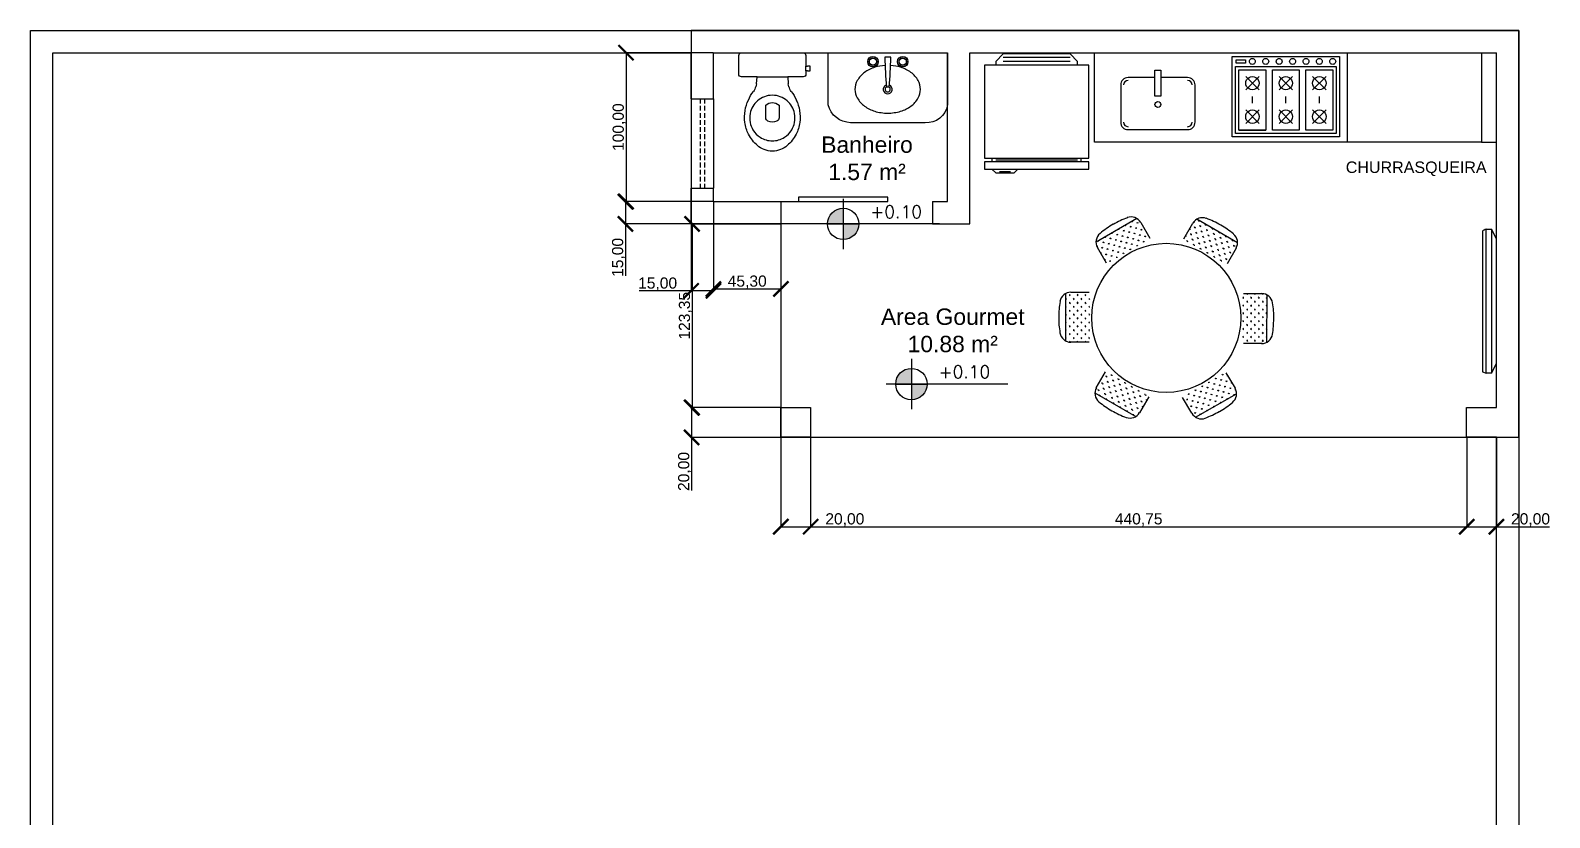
# Model space of a CAD drawing. Header units: metres. Extents: x 5374 to 25187, y 1840 to 7438.
# Drawn here: x 21878 to 22899, y 6909 to 7438 of the extents above; entities that cross this region are included whole.
import ezdxf
from ezdxf.enums import TextEntityAlignment as Align

# ---------------------------------------------------------------- set-up
doc = ezdxf.new("R2010")
doc.units = ezdxf.units.M
doc.linetypes.add('HIDDEN2', pattern=[4.7625, 3.175, -1.5875])
for name, color, linetype in [('01', 1, 'Continuous'), ('02', 2, 'Continuous'), ('04', 4, 'Continuous'), ('05', 5, 'Continuous'), ('06', 6, 'Continuous'), ('ARQ-SÍMBOLOS', 2, 'Continuous'), ('ARQ-TEXTO2', 2, 'Continuous'), ('Block1', 1, 'Continuous'), ('Block2', 2, 'Continuous')]:
    doc.layers.add(name, color=color, linetype=linetype)
doc.styles.add('ROMANS', font='romans.shx')
doc.styles.get("Standard").update_dxf_attribs({"font": 'arial.ttf'})
doc.dimstyles.new('Cotas Externas', dxfattribs={"dimtxt": 7.5, "dimasz": 10.2, "dimexe": 0.125, "dimexo": 0.0625, "dimgap": 0.0625, "dimtad": 1, "dimzin": 1, "dimtxsty": 'Standard', "dimblk": 'ARCHTICK', "dimcen": 0.2, "dimadec": 0, "dimazin": 0, "dimtfac": 1, "dimtmove": 0, "dimatfit": 3, "dimfxl": 1, "dimarcsym": 0})

# ---------------------------------------------------------------- blocks, each defined once
blk = doc.blocks.new('Geladeira001')
for p, q in [((-27.5, -8), (-22.5, -3)), ((-27.5, -8), (-27.5, -10.5)), ((22.5, -3), (-22.5, -3)), ((22.5, -5.5), (-22.5, -5.5)), ((22.5, -8), (-22.5, -8)), ((27.5, -8), (22.5, -3)), ((27.5, -10.5), (27.5, -8)), ((-30, -73), (-30, -75.5)), ((-30, -80.5), (-27.5, -83)), ((-27.5, -74.2), (27.5, -74.2)), ((-15, -83), (-12.5, -80.5)), ((-12.5, -80.5), (-12.5, -80.5)), ((30, -75.5), (30, -73)), ((-27.5, -83), (-15, -83)), ((-25, -81.9), (-17.5, -81.9))]:
    blk.add_line(p, q)
for points in [[(-35, -73), (35, -73), (35, -10.5), (-35, -10.5)], [(-35, -80.5), (35, -80.5), (35, -75.5), (-35, -75.5)]]:
    blk.add_lwpolyline(points, close=True)
blk = doc.blocks.new('6Bocas003')
for p, q in [((5.5, -37.5), (5.5, 37.5)), ((5.5, 37.5), (55.5, 37.5)), ((55.5, 37.5), (55.5, -37.5)), ((13, 30), (23, 20)), ((13, 20), (23, 30)), ((28, 25), (33, 25)), ((38, 30), (48, 20)), ((38, 20), (48, 30)), ((13, 5), (23, -5)), ((13, -5), (23, 5)), ((28, 0), (33, 0)), ((38, 5), (48, -5)), ((38, -5), (48, 5)), ((13, -20), (23, -30)), ((13, -30), (23, -20)), ((38, -20), (48, -30)), ((38, -30), (48, -20)), ((28, -25), (33, -25)), ((55.5, -37.5), (5.5, -37.5))]:
    blk.add_line(p, q)
for points in [[(3, -40), (3, 40), (63, 40), (63, -40), (3, -40)], [(8, 15), (8, 35), (53, 35), (53, 15)], [(8, 15), (8, 35), (53, 35), (53, 15), (8, 15)], [(8, 35), (8, 15), (8, 15), (8, 35), (8, 35)], [(57.9, 30.1), (57.9, 37.1), (60.4, 37.1), (60.4, 30.1), (57.9, 30.1)], [(18, 30), (19.3, 29.8), (20.5, 29.3), (21.5, 28.5), (22.3, 27.5), (22.8, 26.3), (23, 25), (22.8, 23.7), (22.3, 22.5), (21.5, 21.5), (20.5, 20.7), (19.3, 20.2), (18, 20), (16.7, 20.2), (15.5, 20.7), (14.5, 21.5), (13.7, 22.5), (13.2, 23.7), (13, 25), (13.2, 26.3), (13.7, 27.5), (14.5, 28.5), (15.5, 29.3), (16.7, 29.8), (18, 30)], [(43, 30), (44.3, 29.8), (45.5, 29.3), (46.5, 28.5), (47.3, 27.5), (47.8, 26.3), (48, 25), (47.8, 23.7), (47.3, 22.5), (46.5, 21.5), (45.5, 20.7), (44.3, 20.2), (43, 20), (41.7, 20.2), (40.5, 20.7), (39.5, 21.5), (38.7, 22.5), (38.2, 23.7), (38, 25), (38.2, 26.3), (38.7, 27.5), (39.5, 28.5), (40.5, 29.3), (41.7, 29.8), (43, 30)], [(59.2, 27.2), (59.8, 27.1), (60.3, 26.9), (60.7, 26.6), (61.1, 26.1), (61.3, 25.6), (61.4, 25), (61.3, 24.4), (61.1, 23.9), (60.7, 23.4), (60.3, 23.1), (59.8, 22.9), (59.2, 22.8), (58.6, 22.9), (58.1, 23.1), (57.6, 23.4), (57.3, 23.9), (57.1, 24.4), (57, 25), (57.1, 25.6), (57.3, 26.1), (57.6, 26.6), (58.1, 26.9), (58.6, 27.1), (59.2, 27.2)], [(59.2, 17.2), (59.8, 17.1), (60.3, 16.9), (60.7, 16.6), (61.1, 16.1), (61.3, 15.6), (61.4, 15), (61.3, 14.4), (61.1, 13.9), (60.7, 13.4), (60.3, 13.1), (59.8, 12.9), (59.2, 12.8), (58.6, 12.9), (58.1, 13.1), (57.6, 13.4), (57.3, 13.9), (57.1, 14.4), (57, 15), (57.1, 15.6), (57.3, 16.1), (57.6, 16.6), (58.1, 16.9), (58.6, 17.1), (59.2, 17.2)], [(8, -10), (8, 10)], [(8, -10), (8, 10), (53, 10), (53, -10), (8, -10)], [(18, 5), (19.3, 4.8), (20.5, 4.3), (21.5, 3.5), (22.3, 2.5), (22.8, 1.3), (23, 0), (22.8, -1.3), (22.3, -2.5), (21.5, -3.5), (20.5, -4.3), (19.3, -4.8), (18, -5), (16.7, -4.8), (15.5, -4.3), (14.5, -3.5), (13.7, -2.5), (13.2, -1.3), (13, 0), (13.2, 1.3), (13.7, 2.5), (14.5, 3.5), (15.5, 4.3), (16.7, 4.8), (18, 5)], [(43, 5), (44.3, 4.8), (45.5, 4.3), (46.5, 3.5), (47.3, 2.5), (47.8, 1.3), (48, 0), (47.8, -1.3), (47.3, -2.5), (46.5, -3.5), (45.5, -4.3), (44.3, -4.8), (43, -5), (41.7, -4.8), (40.5, -4.3), (39.5, -3.5), (38.7, -2.5), (38.2, -1.3), (38, 0), (38.2, 1.3), (38.7, 2.5), (39.5, 3.5), (40.5, 4.3), (41.7, 4.8), (43, 5)], [(53, 10), (53, -10)], [(59.2, 7.2), (59.8, 7.1), (60.3, 6.9), (60.7, 6.6), (61.1, 6.1), (61.3, 5.6), (61.4, 5), (61.3, 4.4), (61.1, 3.9), (60.7, 3.4), (60.3, 3.1), (59.8, 2.9), (59.2, 2.8), (58.6, 2.9), (58.1, 3.1), (57.6, 3.4), (57.3, 3.9), (57.1, 4.4), (57, 5), (57.1, 5.6), (57.3, 6.1), (57.6, 6.6), (58.1, 6.9), (58.6, 7.1), (59.2, 7.2)], [(59.2, -2.8), (59.8, -2.9), (60.3, -3.1), (60.7, -3.4), (61.1, -3.9), (61.3, -4.4), (61.4, -5), (61.3, -5.6), (61.1, -6.1), (60.7, -6.6), (60.3, -6.9), (59.8, -7.1), (59.2, -7.2), (58.6, -7.1), (58.1, -6.9), (57.6, -6.6), (57.3, -6.1), (57.1, -5.6), (57, -5), (57.1, -4.4), (57.3, -3.9), (57.6, -3.4), (58.1, -3.1), (58.6, -2.9), (59.2, -2.8)], [(53, -15), (53, -35), (8, -35)], [(8, -35), (8, -15), (53, -15), (53, -35), (8, -35)], [(8, -35), (8, -15)], [(18, -20), (19.3, -20.2), (20.5, -20.7), (21.5, -21.5), (22.3, -22.5), (22.8, -23.7), (23, -25), (22.8, -26.3), (22.3, -27.5), (21.5, -28.5), (20.5, -29.3), (19.3, -29.8), (18, -30), (16.7, -29.8), (15.5, -29.3), (14.5, -28.5), (13.7, -27.5), (13.2, -26.3), (13, -25), (13.2, -23.7), (13.7, -22.5), (14.5, -21.5), (15.5, -20.7), (16.7, -20.2), (18, -20)], [(43, -20), (44.3, -20.2), (45.5, -20.7), (46.5, -21.5), (47.3, -22.5), (47.8, -23.7), (48, -25), (47.8, -26.3), (47.3, -27.5), (46.5, -28.5), (45.5, -29.3), (44.3, -29.8), (43, -30), (41.7, -29.8), (40.5, -29.3), (39.5, -28.5), (38.7, -27.5), (38.2, -26.3), (38, -25), (38.2, -23.7), (38.7, -22.5), (39.5, -21.5), (40.5, -20.7), (41.7, -20.2), (43, -20)], [(59.2, -12.8), (59.8, -12.9), (60.3, -13.1), (60.7, -13.4), (61.1, -13.9), (61.3, -14.4), (61.4, -15), (61.3, -15.6), (61.1, -16.1), (60.7, -16.6), (60.3, -16.9), (59.8, -17.1), (59.2, -17.2), (58.6, -17.1), (58.1, -16.9), (57.6, -16.6), (57.3, -16.1), (57.1, -15.6), (57, -15), (57.1, -14.4), (57.3, -13.9), (57.6, -13.4), (58.1, -13.1), (58.6, -12.9), (59.2, -12.8)], [(59.2, -22.8), (59.8, -22.9), (60.3, -23.1), (60.7, -23.4), (61.1, -23.9), (61.3, -24.4), (61.4, -25), (61.3, -25.6), (61.1, -26.1), (60.7, -26.6), (60.3, -26.9), (59.8, -27.1), (59.2, -27.2), (58.6, -27.1), (58.1, -26.9), (57.6, -26.6), (57.3, -26.1), (57.1, -25.6), (57, -25), (57.1, -24.4), (57.3, -23.9), (57.6, -23.4), (58.1, -23.1), (58.6, -22.9), (59.2, -22.8)], [(59.2, -32.8), (59.8, -32.9), (60.3, -33.1), (60.7, -33.4), (61.1, -33.9), (61.3, -34.4), (61.4, -35), (61.3, -35.6), (61.1, -36.1), (60.7, -36.6), (60.3, -36.9), (59.8, -37.1), (59.2, -37.2), (58.6, -37.1), (58.1, -36.9), (57.6, -36.6), (57.3, -36.1), (57.1, -35.6), (57, -35), (57.1, -34.4), (57.3, -33.9), (57.6, -33.4), (58.1, -33.1), (58.6, -32.9), (59.2, -32.8)]]:
    blk.add_lwpolyline(points)
blk = doc.blocks.new('Pia005')
blk.add_lwpolyline([(2, 8), (20, 8, 0.414214), (25, 13), (25, 38, 0.414214), (20, 43), (-20, 43, 0.414214), (-25, 38), (-25, 13, 0.414214), (-20, 8), (-2, 8)], format="xyb")
blk.add_lwpolyline([(-2, 20.4), (2, 20.4), (2, 3), (-2, 3)], close=True)
blk.add_circle((0, 26.1), 1.98)
for centre, start, end in [((-20, 38), 90, 180), ((20, 38), 0, 90), ((-20, 13), 180, 270), ((20, 13), 270, 360)]:
    blk.add_arc(centre, 3, start, end)
blk = doc.blocks.new('*X70')
at = {"color": 0}
for p, q in [((-16.97, 161.22), (-16.98, 161.23)), ((-16.97, 161.22), (-16.71, 161.49)), ((-16.97, 161.22), (-16.97, 161.35)), ((-15.56, 162.63), (-15.82, 162.9)), ((-15.56, 159.81), (-15.82, 160.07)), ((-15.56, 162.63), (-15.56, 163.01)), ((-15.56, 162.63), (-15.29, 162.9)), ((-15.56, 159.81), (-15.56, 160.18)), ((-15.56, 159.81), (-15.29, 160.07)), ((-14.14, 161.22), (-14.41, 161.49)), ((-14.14, 161.22), (-14.14, 161.6)), ((-14.14, 161.22), (-13.88, 161.49)), ((-12.73, 162.63), (-12.99, 162.9)), ((-12.73, 159.81), (-12.99, 160.07)), ((-12.73, 162.63), (-12.73, 163.01)), ((-12.73, 162.63), (-12.46, 162.9)), ((-12.73, 159.81), (-12.73, 160.18)), ((-12.73, 159.81), (-12.46, 160.07)), ((-11.31, 161.22), (-11.58, 161.49)), ((-11.31, 161.22), (-11.31, 161.6)), ((-11.31, 161.22), (-11.05, 161.49)), ((-9.9, 162.63), (-10.16, 162.9)), ((-9.9, 159.81), (-10.16, 160.07)), ((-9.9, 162.63), (-9.9, 163.01)), ((-9.9, 162.63), (-9.63, 162.9)), ((-9.9, 159.81), (-9.9, 160.18)), ((-9.9, 159.81), (-9.63, 160.07)), ((-8.49, 161.22), (-8.75, 161.49)), ((-8.49, 161.22), (-8.49, 161.6)), ((-8.49, 161.22), (-8.22, 161.49)), ((-7.07, 162.63), (-7.34, 162.9)), ((-7.07, 159.81), (-7.34, 160.07)), ((-7.07, 162.63), (-7.07, 163.01)), ((-7.07, 162.63), (-6.81, 162.9)), ((-7.07, 159.81), (-7.07, 160.18)), ((-7.07, 159.81), (-6.81, 160.07)), ((-5.66, 161.22), (-5.92, 161.49)), ((-5.66, 161.22), (-5.66, 161.6)), ((-5.66, 161.22), (-5.39, 161.49)), ((-4.24, 162.63), (-4.51, 162.9)), ((-4.24, 159.81), (-4.51, 160.07)), ((-4.24, 162.63), (-4.24, 163.01)), ((-4.24, 162.63), (-3.98, 162.9)), ((-4.24, 159.81), (-4.24, 160.18)), ((-4.24, 159.81), (-3.98, 160.07)), ((-2.83, 161.22), (-3.09, 161.49)), ((-2.83, 161.22), (-2.83, 161.6)), ((-2.83, 161.22), (-2.56, 161.49)), ((-1.41, 162.63), (-1.68, 162.9)), ((-1.41, 159.81), (-1.68, 160.07)), ((-1.41, 162.63), (-1.41, 163.01)), ((-1.41, 162.63), (-1.15, 162.9)), ((-1.41, 159.81), (-1.41, 160.18)), ((-1.41, 159.81), (-1.15, 160.07)), ((0, 161.22), (-0.27, 161.49)), ((0, 161.22), (0, 161.6)), ((0, 161.22), (0.27, 161.49)), ((-16.97, 158.39), (-16.99, 158.41)), ((-16.97, 155.56), (-16.99, 155.58)), ((-16.97, 158.39), (-16.97, 158.77)), ((-16.97, 158.39), (-16.71, 158.66)), ((-16.97, 155.56), (-16.97, 155.94)), ((-16.97, 155.56), (-16.71, 155.83)), ((-15.56, 156.98), (-15.82, 157.24)), ((-15.6, 154.2), (-15.82, 154.41)), ((-15.56, 156.98), (-15.56, 157.35)), ((-15.56, 156.98), (-15.29, 157.24)), ((-15.56, 154.2), (-15.56, 154.52)), ((-15.51, 154.2), (-15.29, 154.41)), ((-14.14, 158.39), (-14.41, 158.66)), ((-14.14, 155.56), (-14.41, 155.83)), ((-14.14, 158.39), (-14.14, 158.77)), ((-14.14, 158.39), (-13.88, 158.66)), ((-14.14, 155.56), (-14.14, 155.94)), ((-14.14, 155.56), (-13.88, 155.83)), ((-12.73, 156.98), (-12.99, 157.24)), ((-12.78, 154.2), (-12.99, 154.41)), ((-12.73, 156.98), (-12.73, 157.35)), ((-12.73, 156.98), (-12.46, 157.24)), ((-12.73, 154.2), (-12.73, 154.52)), ((-12.68, 154.2), (-12.46, 154.41)), ((-11.31, 158.39), (-11.58, 158.66)), ((-11.31, 155.56), (-11.58, 155.83)), ((-11.31, 158.39), (-11.31, 158.77)), ((-11.31, 158.39), (-11.05, 158.66)), ((-11.31, 155.56), (-11.31, 155.94)), ((-11.31, 155.56), (-11.05, 155.83)), ((-9.9, 156.98), (-10.16, 157.24)), ((-9.95, 154.2), (-10.16, 154.41)), ((-9.9, 156.98), (-9.9, 157.35)), ((-9.9, 156.98), (-9.63, 157.24)), ((-9.9, 154.2), (-9.9, 154.52)), ((-9.85, 154.2), (-9.63, 154.41)), ((-8.49, 158.39), (-8.75, 158.66)), ((-8.49, 155.56), (-8.75, 155.83)), ((-8.49, 158.39), (-8.49, 158.77)), ((-8.49, 158.39), (-8.22, 158.66)), ((-8.49, 155.56), (-8.49, 155.94)), ((-8.49, 155.56), (-8.22, 155.83)), ((-7.07, 156.98), (-7.34, 157.24)), ((-7.12, 154.2), (-7.34, 154.41)), ((-7.07, 156.98), (-7.07, 157.35)), ((-7.07, 156.98), (-6.81, 157.24)), ((-7.07, 154.2), (-7.07, 154.52)), ((-7.02, 154.2), (-6.81, 154.41)), ((-5.66, 158.39), (-5.92, 158.66)), ((-5.66, 155.56), (-5.92, 155.83)), ((-5.66, 158.39), (-5.66, 158.77)), ((-5.66, 158.39), (-5.39, 158.66)), ((-5.66, 155.56), (-5.66, 155.94)), ((-5.66, 155.56), (-5.39, 155.83)), ((-4.24, 156.98), (-4.51, 157.24)), ((-4.29, 154.2), (-4.51, 154.41)), ((-4.24, 156.98), (-4.24, 157.35)), ((-4.24, 156.98), (-3.98, 157.24)), ((-4.24, 154.2), (-4.24, 154.52)), ((-4.19, 154.2), (-3.98, 154.41)), ((-2.83, 158.39), (-3.09, 158.66)), ((-2.83, 155.56), (-3.09, 155.83)), ((-2.83, 158.39), (-2.83, 158.77)), ((-2.83, 158.39), (-2.56, 158.66)), ((-2.83, 155.56), (-2.83, 155.94)), ((-2.83, 155.56), (-2.56, 155.83)), ((-1.41, 156.98), (-1.68, 157.24)), ((-1.46, 154.2), (-1.68, 154.41)), ((-1.41, 156.98), (-1.41, 157.35)), ((-1.41, 156.98), (-1.15, 157.24)), ((-1.41, 154.2), (-1.41, 154.52)), ((-1.37, 154.2), (-1.15, 154.41)), ((0, 158.39), (-0.27, 158.66)), ((0, 155.56), (-0.27, 155.83)), ((0, 158.39), (0, 158.77)), ((0, 158.39), (0.27, 158.66)), ((0, 155.56), (0, 155.94)), ((0, 155.56), (0.27, 155.83))]:
    blk.add_line(p, q, dxfattribs=at)
blk = doc.blocks.new('Mesa022')
at = {"layer": 'Block2'}
for p, q in [((-19.7, 66.7), (-47.2, 50.9)), ((-17.1, 64.1), (-11, 53.5)), ((11.8, 53.1), (17.9, 63.7)), ((47.9, 50.4), (20.5, 66.3)), ((-40.1, 36.8), (-46.2, 47.3)), ((47, 46.9), (40.8, 36.3)), ((-67.6, 16.3), (-67.7, -15.4)), ((-64.1, 17.2), (-51.8, 17.2)), ((51.9, 16.3), (64.1, 16.3)), ((67.6, -16.3), (67.7, 15.4)), ((-51.9, -16.3), (-64.1, -16.3)), ((64.1, -17.2), (51.8, -17.2)), ((-47, -46.9), (-40.8, -36.3)), ((40.1, -36.8), (46.2, -47.3)), ((-47.9, -50.4), (-20.5, -66.3)), ((19.7, -66.7), (47.2, -50.9)), ((-11.8, -53.1), (-17.9, -63.7)), ((17.1, -64.1), (11, -53.5))]:
    blk.add_line(p, q, dxfattribs=at)
blk.add_circle((0, 0), 50.1, dxfattribs=at)
for centre, radius, start, end in [((-2.9, 6.1), 65.6, 120.0152, 129.3817), ((-3.6, 7.4), 64, 110.6186, 120.0152), ((-23.6, 60.4), 7.42, 29.925, 110.6186), ((24.3, 59.9), 7.42, 69.3817, 149.925), ((3.8, 5.5), 65.6, 60.0152, 69.3817), ((4.6, 6.9), 64, 50.6186, 60.0152), ((-39.8, 51), 7.42, 129.3817, 209.925), ((40.5, 50.6), 7.42, 329.925, 50.6186), ((-8.2, 0.6), 64, 170.6186, 180.0152), ((-64.1, 9.8), 7.42, 89.925, 170.6186), ((64.1, 8.9), 7.42, 9.3817, 89.925), ((-6.7, 0.6), 65.6, 180.0152, 189.3817), ((6.7, -0.6), 65.6, 0.0152, 9.3817), ((-64.1, -8.9), 7.42, 189.3817, 269.925), ((8.2, -0.6), 64, 350.6186, 0.0152), ((64.1, -9.8), 7.42, 269.925, 350.6186), ((-40.5, -50.6), 7.42, 149.925, 230.6186), ((39.8, -51), 7.42, 309.3817, 29.925), ((-4.6, -6.9), 64, 230.6186, 240.0152), ((2.9, -6.1), 65.6, 300.0152, 309.3817), ((-3.8, -5.5), 65.6, 240.0152, 249.3817), ((-24.3, -59.9), 7.42, 249.3817, 329.925), ((23.6, -60.4), 7.42, 209.925, 290.6186), ((3.6, -7.4), 64, 290.6186, 300.0152)]:
    blk.add_arc(centre, radius, start, end, dxfattribs=at)
at = {"layer": 'Block1', "xscale": 1.854150943717857, "yscale": 1.854150943717857, "zscale": 1.854150943717857}
for p, rotation in [((130, -195.5), 29.92499999999992), ((-104.3, -210.4), 329.925), ((234.4, 14.9), 89.92499999999997), ((-234.4, -14.9), 269.925), ((104.3, 210.4), 149.925), ((-130, 195.5), 209.9249999999999)]:
    blk.add_blockref('*X70', p, dxfattribs=dict(at, rotation=rotation))
blk = doc.blocks.new('Lavatorio008')
blk.add_lwpolyline([(-1.9, -8.6, 0.05843), (-8.8, -9.8, 0.084248), (-15.6, -13.2, 0.106469), (-20.5, -18.7, 0.130159), (-22.1, -24.6, 0.130159), (-20.5, -30.4, 0.106469), (-15.6, -35.9, 0.084248), (-8.8, -39.3, 0.073281), (-0.1, -40.6, 0.073281), (8.6, -39.3, 0.084248), (15.5, -35.9, 0.106469), (20.4, -30.4, 0.130159), (21.9, -24.6, 0.130159), (20.4, -18.7, 0.106469), (15.5, -13.2, 0.084248), (8.6, -9.8, 0.057106), (1.9, -8.6)], format="xyb")
blk.add_lwpolyline([(-1, -22.8, 0.389688), (-0.8, -23), (0, -23), (0.8, -23, 0.389688), (1, -22.8, 0.017234), (2, -3.2, 0.418769), (1.8, -3), (0, -3), (-1.8, -3, 0.418769), (-2, -3.2, 0.017234)], format="xyb", close=True)
for centre, radius in [((-10, -6), 3.5), ((-10, -6), 2.5), ((-10, -6), 2.4), ((10, -6), 3.5), ((10, -6), 2.5), ((10, -6), 2.4)]:
    blk.add_circle(centre, radius)
for radius, start, end in [(3, 109.9848, 66.8451), (1.75, 116.7599, 62.2389)]:
    blk.add_arc((-0.1, -24.6), radius, start, end)
blk = doc.blocks.new('Vaso003c')
for p, q in [((3, 20.7), (3, -20.7)), ((12.1, 22.5), (4.8, 22.5)), ((15.1, 22.5), (12.1, 22.5)), ((17.4, 22.5), (15.1, 22.5)), ((19.2, 10.3), (19.2, 20.7)), ((23.8, 10.6), (19.2, 10.3)), ((19.2, -20.7), (19.2, -10.3)), ((19.2, -10.3), (23.8, -10.6)), ((4.8, -22.5), (12.1, -22.5)), ((12.1, -23.7), (11.8, -23.7)), ((11.8, -23.7), (11.8, -25.2)), ((11.8, -25.2), (13.6, -25.2)), ((12.1, -22.5), (12.1, -23.7)), ((13.6, -25.2), (15.4, -25.2)), ((15.1, -23.7), (15.1, -22.5)), ((15.1, -22.5), (17.4, -22.5)), ((15.4, -23.7), (15.1, -23.7)), ((15.4, -25.2), (15.4, -23.7))]:
    blk.add_line(p, q)
for points in [[(19.2, 10.3), (19.2, 0), (19.2, -10.3)], [(15.1, -22.5), (12.1, -22.5)]]:
    blk.add_lwpolyline(points)
for points in [[(31.6, 0, -0.18052), (35.3, 10, -0.167158), (43.8, 14.9, -0.1), (49.8, 14.9, -0.096291), (54.8, 13, -0.13332), (59.8, 8.1, -0.150886), (62.2, 0, -0.150886), (59.8, -8.1, -0.13332), (54.8, -13, -0.096291), (49.8, -14.9, -0.1), (43.8, -14.9, -0.167158), (35.3, -10, -0.18052)], [(49, 3, 0.276984), (46.8, 4.4), (38.3, 4.4, 0.393258), (38.3, -4.5), (46.8, -4.5, 0.276984), (49, -3, 0.2)]]:
    blk.add_lwpolyline(points, format="xyb", close=True)
for centre, radius, start, end in [((4.8, 20.7), 1.79, 89.5929, 180.3396), ((17.4, 20.7), 1.82, 0.5732, 92.5231), ((20.1, 31.8), 21.5, 279.9541, 285.4067), ((20.9, 25.4), 15.1, 288.9102, 302.8225), ((45.6, -8.5), 26.9, 113.7212, 127.9102), ((46.4, -8.5), 27.2, 99.682, 115.2124), ((46.4, -4.6), 23.3, 81.5468, 101.3173), ((46.4, -6.1), 24.8, 62.5846, 82.0561), ((46.7, -5.9), 24.5, 40.581, 63.0371), ((53.9, 0), 15.2, 0.1765, 41.4371), ((46.7, 5.9), 24.5, 296.9629, 319.419), ((53.9, 0), 15.2, 318.5629, 359.8235), ((20.1, -31.8), 21.5, 74.5933, 80.0459), ((20.9, -25.4), 15.1, 57.1775, 71.0898), ((45.6, 8.5), 26.9, 232.0898, 246.2788), ((46.4, 8.5), 27.2, 244.7876, 260.318), ((46.4, 4.6), 23.3, 258.6827, 278.4532), ((46.4, 6.1), 24.8, 277.9439, 297.4154), ((4.8, -20.7), 1.79, 179.6604, 270.4071), ((17.4, -20.7), 1.82, 267.4769, 359.4268)]:
    blk.add_arc(centre, radius, start, end)
blk = doc.blocks.new('_ArchTick')
at = {"color": 0, "linetype": 'ByBlock', "const_width": 0.15}
blk.add_lwpolyline([(-0.5, -0.5), (0.5, 0.5)], dxfattribs=at)
blk = doc.blocks.new('*D105')
at = {"layer": '04', "color": 0, "lineweight": -2, "transparency": 16777216}
for p, q in [((22336.6, 7422.9), (22277.9, 7422.9)), ((22278, 7422.9), (22278, 7322.9)), ((22336.6, 7322.9), (22277.9, 7322.9))]:
    blk.add_line(p, q, dxfattribs=at)
at = {"layer": 'Defpoints', "color": 0, "transparency": 16777216}
for p in [(22336.7, 7422.9), (22278, 7322.9), (22336.7, 7322.9)]:
    blk.add_point(p, dxfattribs=at)
at = {"layer": '04', "color": 0, "lineweight": -2, "transparency": 16777216, "xscale": 10.2, "yscale": 10.2, "zscale": 10.2}
for p, rotation in [((22278, 7422.9), 90), ((22278, 7322.9), 270)]:
    blk.add_blockref('_ArchTick', p, dxfattribs=dict(at, rotation=rotation))
at = {"layer": '04', "color": 0, "transparency": 16777216, "insert": (22273.4, 7372.9), "char_height": 7.5, "attachment_point": 5, "rotation": 90}
blk.add_mtext('100,00', dxfattribs=at)
blk = doc.blocks.new('*D106')
at = {"layer": '04', "color": 0, "lineweight": -2, "transparency": 16777216}
for p, q in [((22321.7, 7322.8), (22321.7, 7262.8)), ((22336.7, 7322.8), (22336.7, 7262.8)), ((22321.7, 7262.9), (22286.8, 7262.9)), ((22336.7, 7262.9), (22321.7, 7262.9))]:
    blk.add_line(p, q, dxfattribs=at)
at = {"layer": 'Defpoints', "color": 0, "transparency": 16777216}
for p in [(22321.7, 7322.9), (22336.7, 7322.9), (22321.7, 7262.9)]:
    blk.add_point(p, dxfattribs=at)
at = {"layer": '04', "color": 0, "lineweight": -2, "transparency": 16777216, "xscale": 10.2, "yscale": 10.2, "zscale": 10.2, "rotation": 180}
blk.add_blockref('_ArchTick', (22321.7, 7262.9), dxfattribs=at)
at = {"layer": '04', "color": 0, "lineweight": -2, "transparency": 16777216, "xscale": 10.2, "yscale": 10.2, "zscale": 10.2}
blk.add_blockref('_ArchTick', (22336.7, 7262.9), dxfattribs=at)
at = {"layer": '04', "color": 0, "transparency": 16777216, "insert": (22299.2, 7267.5), "char_height": 7.5, "attachment_point": 5}
blk.add_mtext('15,00', dxfattribs=at)
blk = doc.blocks.new('*D108')
at = {"layer": '04', "color": 0, "lineweight": -2, "transparency": 16777216}
for p, q in [((22336.7, 7322.8), (22336.7, 7264.1)), ((22382, 7322.8), (22382, 7264.1)), ((22336.7, 7264.2), (22382, 7264.2))]:
    blk.add_line(p, q, dxfattribs=at)
at = {"layer": 'Defpoints', "color": 0, "transparency": 16777216}
for p in [(22336.7, 7322.9), (22382, 7322.9), (22382, 7264.2)]:
    blk.add_point(p, dxfattribs=at)
at = {"layer": '04', "color": 0, "lineweight": -2, "transparency": 16777216, "xscale": 10.2, "yscale": 10.2, "zscale": 10.2, "rotation": 180}
blk.add_blockref('_ArchTick', (22336.7, 7264.2), dxfattribs=at)
at = {"layer": '04', "color": 0, "lineweight": -2, "transparency": 16777216, "xscale": 10.2, "yscale": 10.2, "zscale": 10.2}
blk.add_blockref('_ArchTick', (22382, 7264.2), dxfattribs=at)
at = {"layer": '04', "color": 0, "transparency": 16777216, "insert": (22359.4, 7268.8), "char_height": 7.5, "attachment_point": 5}
blk.add_mtext('45,30', dxfattribs=at)
blk = doc.blocks.new('*D109')
at = {"layer": '04', "color": 0, "lineweight": -2, "transparency": 16777216}
for p, q in [((22336.6, 7322.9), (22277.4, 7322.9)), ((22277.6, 7322.9), (22277.6, 7307.9)), ((22336.6, 7307.9), (22277.4, 7307.9)), ((22277.6, 7307.9), (22277.6, 7273))]:
    blk.add_line(p, q, dxfattribs=at)
at = {"layer": 'Defpoints', "color": 0, "transparency": 16777216}
for p in [(22336.7, 7322.9), (22277.6, 7307.9), (22336.7, 7307.9)]:
    blk.add_point(p, dxfattribs=at)
at = {"layer": '04', "color": 0, "lineweight": -2, "transparency": 16777216, "xscale": 10.2, "yscale": 10.2, "zscale": 10.2}
for p, rotation in [((22277.6, 7322.9), 90), ((22277.6, 7307.9), 270)]:
    blk.add_blockref('_ArchTick', p, dxfattribs=dict(at, rotation=rotation))
at = {"layer": '04', "color": 0, "transparency": 16777216, "insert": (22273, 7285.4), "char_height": 7.5, "attachment_point": 5, "rotation": 90}
blk.add_mtext('15,00', dxfattribs=at)
blk = doc.blocks.new('*D110')
at = {"layer": '04', "color": 0, "lineweight": -2, "transparency": 16777216}
for p, q in [((22382, 7184.5), (22321.9, 7184.5)), ((22322, 7184.5), (22322, 7164.5)), ((22382, 7164.5), (22321.9, 7164.5)), ((22322, 7164.5), (22322, 7128.8))]:
    blk.add_line(p, q, dxfattribs=at)
at = {"layer": 'Defpoints', "color": 0, "transparency": 16777216}
for p in [(22382, 7184.5), (22322, 7164.5), (22382, 7164.5)]:
    blk.add_point(p, dxfattribs=at)
at = {"layer": '04', "color": 0, "lineweight": -2, "transparency": 16777216, "xscale": 10.2, "yscale": 10.2, "zscale": 10.2}
for p, rotation in [((22322, 7184.5), 90), ((22322, 7164.5), 270)]:
    blk.add_blockref('_ArchTick', p, dxfattribs=dict(at, rotation=rotation))
at = {"layer": '04', "color": 0, "transparency": 16777216, "insert": (22317.4, 7141.6), "char_height": 7.5, "attachment_point": 5, "rotation": 90}
blk.add_mtext('20,00', dxfattribs=at)
blk = doc.blocks.new('*D111')
at = {"layer": '04', "color": 0, "lineweight": -2, "transparency": 16777216}
for p, q in [((22382, 7307.9), (22322.3, 7307.9)), ((22322.4, 7307.9), (22322.4, 7184.5)), ((22382, 7184.5), (22322.3, 7184.5))]:
    blk.add_line(p, q, dxfattribs=at)
at = {"layer": 'Defpoints', "color": 0, "transparency": 16777216}
for p in [(22382, 7307.9), (22322.4, 7184.5), (22382, 7184.5)]:
    blk.add_point(p, dxfattribs=at)
at = {"layer": '04', "color": 0, "lineweight": -2, "transparency": 16777216, "xscale": 10.2, "yscale": 10.2, "zscale": 10.2}
for p, rotation in [((22322.4, 7307.9), 90), ((22322.4, 7184.5), 270)]:
    blk.add_blockref('_ArchTick', p, dxfattribs=dict(at, rotation=rotation))
at = {"layer": '04', "color": 0, "transparency": 16777216, "insert": (22317.9, 7246.2), "char_height": 7.5, "attachment_point": 5, "rotation": 90}
blk.add_mtext('123,35', dxfattribs=at)
blk = doc.blocks.new('*D112')
at = {"layer": '04', "color": 0, "lineweight": -2, "transparency": 16777216}
for p, q in [((22382, 7164.5), (22382, 7104.4)), ((22402, 7164.5), (22402, 7104.4)), ((22382, 7104.5), (22402, 7104.5)), ((22402, 7104.5), (22437.7, 7104.5))]:
    blk.add_line(p, q, dxfattribs=at)
at = {"layer": 'Defpoints', "color": 0, "transparency": 16777216}
for p in [(22382, 7164.5), (22402, 7164.5), (22402, 7104.5)]:
    blk.add_point(p, dxfattribs=at)
at = {"layer": '04', "color": 0, "lineweight": -2, "transparency": 16777216, "xscale": 10.2, "yscale": 10.2, "zscale": 10.2, "rotation": 180}
blk.add_blockref('_ArchTick', (22382, 7104.5), dxfattribs=at)
at = {"layer": '04', "color": 0, "lineweight": -2, "transparency": 16777216, "xscale": 10.2, "yscale": 10.2, "zscale": 10.2}
blk.add_blockref('_ArchTick', (22402, 7104.5), dxfattribs=at)
at = {"layer": '04', "color": 0, "transparency": 16777216, "insert": (22425, 7109.1), "char_height": 7.5, "attachment_point": 5}
blk.add_mtext('20,00', dxfattribs=at)
blk = doc.blocks.new('*D113')
at = {"layer": '04', "color": 0, "lineweight": -2, "transparency": 16777216}
for p, q in [((22402, 7164.5), (22402, 7104.4)), ((22842.8, 7164.5), (22842.8, 7104.4)), ((22402, 7104.5), (22842.8, 7104.5))]:
    blk.add_line(p, q, dxfattribs=at)
at = {"layer": 'Defpoints', "color": 0, "transparency": 16777216}
for p in [(22402, 7164.5), (22842.8, 7164.5), (22842.8, 7104.5)]:
    blk.add_point(p, dxfattribs=at)
at = {"layer": '04', "color": 0, "lineweight": -2, "transparency": 16777216, "xscale": 10.2, "yscale": 10.2, "zscale": 10.2, "rotation": 180}
blk.add_blockref('_ArchTick', (22402, 7104.5), dxfattribs=at)
at = {"layer": '04', "color": 0, "lineweight": -2, "transparency": 16777216, "xscale": 10.2, "yscale": 10.2, "zscale": 10.2}
blk.add_blockref('_ArchTick', (22842.8, 7104.5), dxfattribs=at)
at = {"layer": '04', "color": 0, "transparency": 16777216, "insert": (22622.4, 7109.1), "char_height": 7.5, "attachment_point": 5}
blk.add_mtext('440,75', dxfattribs=at)
blk = doc.blocks.new('*D114')
at = {"layer": '04', "color": 0, "lineweight": -2, "transparency": 16777216}
for p, q in [((22842.8, 7164.5), (22842.8, 7104.4)), ((22862.8, 7164.5), (22862.8, 7104.4)), ((22842.8, 7104.5), (22862.8, 7104.5)), ((22862.8, 7104.5), (22898.5, 7104.5))]:
    blk.add_line(p, q, dxfattribs=at)
at = {"layer": 'Defpoints', "color": 0, "transparency": 16777216}
for p in [(22842.8, 7164.5), (22862.8, 7164.5), (22862.8, 7104.5)]:
    blk.add_point(p, dxfattribs=at)
at = {"layer": '04', "color": 0, "lineweight": -2, "transparency": 16777216, "xscale": 10.2, "yscale": 10.2, "zscale": 10.2, "rotation": 180}
blk.add_blockref('_ArchTick', (22842.8, 7104.5), dxfattribs=at)
at = {"layer": '04', "color": 0, "lineweight": -2, "transparency": 16777216, "xscale": 10.2, "yscale": 10.2, "zscale": 10.2}
blk.add_blockref('_ArchTick', (22862.8, 7104.5), dxfattribs=at)
at = {"layer": '04', "color": 0, "transparency": 16777216, "insert": (22885.7, 7109.1), "char_height": 7.5, "attachment_point": 5}
blk.add_mtext('20,00', dxfattribs=at)
blk = doc.blocks.new('Nível_Planta')
at = {"layer": 'ARQ-SÍMBOLOS', "ltscale": 0.1}
h = blk.add_hatch(color=1, dxfattribs=at)
h.dxf.hatch_style = 1
h.paths.add_polyline_path([(-0.25, 0), (0, 0), (0, 0.25, 0.414214)])
h.paths.add_polyline_path([(0.25, 0), (0, 0), (0, -0.25, 0.414214)])
at = {"layer": 'ARQ-SÍMBOLOS', "color": 1}
for p, q in [((0, 0.4), (0, -0.4)), ((1.535, 0), (-0.4, 0))]:
    blk.add_line(p, q, dxfattribs=at)
at = {"layer": 'ARQ-SÍMBOLOS', "color": 1, "ltscale": 0.1}
blk.add_line((-0.25, 0), (0.25, 0), dxfattribs=at)
at = {"layer": 'ARQ-SÍMBOLOS', "color": 1}
blk.add_circle((0, 0), 0.25, dxfattribs=at)
at = {"layer": 'ARQ-TEXTO2', "style": 'ROMANS'}
blk.add_attdef('NIVEL-ACABADO', text='', height=0.2, dxfattribs=at).set_placement((0.432, 0.034), align=Align.BOTTOM_LEFT)

msp = doc.modelspace()

# ---------------------------------------------------------------- linework, layer by layer
for p, q in [((22382.014, 7307.901), (22382.014, 7184.548)), ((22402.014, 7164.548), (22862.769, 7164.548))]:
    msp.add_line(p, q)
at = {"color": 8, "linetype": 'Continuous'}
for p, q in [((22853.353, 7302.961), (22853.353, 7208.46)), ((22855.998, 7304.276), (22859.383, 7304.276)), ((22855.998, 7207.734), (22855.998, 7304.276)), ((22853.353, 7208.46), (22855.998, 7207.734)), ((22859.383, 7207.734), (22855.998, 7207.734))]:
    msp.add_line(p, q, dxfattribs=at)
msp.add_lwpolyline([(22862.769, 7297.962), (22859.383, 7304.276), (22859.383, 7207.734), (22862.769, 7214.048)], close=True, dxfattribs=at)
msp.add_arc((22857.49, 7297.957), 6.493, 103.290848, 129.585577, dxfattribs=at)
at = {"layer": '01'}
for p, q in [((22592.694, 7362.901), (22592.694, 7422.901)), ((22321.711, 7391.919), (22321.711, 7331.919)), ((22321.711, 7391.919), (22336.711, 7391.919)), ((22336.711, 7391.919), (22336.711, 7331.919)), ((22762.769, 7362.901), (22592.694, 7362.901)), ((22852.769, 7362.901), (22862.769, 7362.901)), ((22321.711, 7331.919), (22336.711, 7331.919))]:
    msp.add_line(p, q, dxfattribs=at)
at = {"layer": '01', "linetype": 'HIDDEN2'}
for p, q in [((22327.711, 7391.919), (22327.711, 7331.919)), ((22330.711, 7391.919), (22330.711, 7331.919))]:
    msp.add_line(p, q, dxfattribs=at)
at = {"layer": '01'}
msp.add_lwpolyline([(22413.879, 7387.901), (22413.879, 7422.901), (22493.879, 7422.901), (22493.879, 7387.901, -0.4031941), (22478.879, 7375.901), (22428.879, 7375.901, -0.34542463)], format="xyb", close=True, dxfattribs=at)
msp.add_lwpolyline([(22762.769, 7422.901), (22852.769, 7422.901), (22852.769, 7362.901), (22762.769, 7362.901), (22762.769, 7422.901)], dxfattribs=at)
at = {"layer": '02'}
msp.add_lwpolyline([(22393.879, 7322.901), (22453.879, 7322.901), (22453.879, 7325.901), (22393.879, 7325.901)], close=True, dxfattribs=at)
at = {"layer": '05'}
msp.add_lwpolyline([(22321.711, 7437.901), (22321.711, 7307.901), (22382.014, 7307.901), (22382.014, 7164.548), (22877.769, 7164.548), (22877.769, 7437.901), (22321.711, 7437.901)], dxfattribs=at)
at = {"layer": '06'}
for p, q in [((21877.769, 5055.171), (21877.769, 7437.901)), ((21877.769, 7437.901), (22877.769, 7437.901)), ((22877.769, 7437.901), (22877.769, 5055.171)), ((21892.769, 5070.171), (21892.769, 7422.901)), ((21892.769, 7422.901), (22321.711, 7422.901)), ((22321.711, 7391.919), (22321.711, 7422.901)), ((22336.711, 7422.901), (22493.879, 7422.901)), ((22336.711, 7391.919), (22336.711, 7422.901)), ((22493.879, 7322.901), (22493.879, 7422.901)), ((22508.879, 7307.901), (22508.879, 7422.901)), ((22508.879, 7422.901), (22862.769, 7422.901)), ((22862.769, 7184.548), (22862.769, 7422.901)), ((22321.711, 7307.901), (22321.711, 7331.919)), ((22336.711, 7322.901), (22336.711, 7331.919)), ((22336.711, 7322.901), (22423.879, 7322.901)), ((22423.879, 7322.901), (22423.879, 7307.901)), ((22483.879, 7322.901), (22483.879, 7307.901)), ((22483.879, 7322.901), (22493.879, 7322.901)), ((22423.879, 7307.901), (22321.711, 7307.901)), ((22483.879, 7307.901), (22508.879, 7307.901)), ((22842.769, 7164.548), (22842.769, 7184.548)), ((22842.769, 7184.548), (22862.769, 7184.548)), ((22862.769, 7164.548), (22842.769, 7164.548)), ((22862.769, 6571.786), (22862.769, 7164.548))]:
    msp.add_line(p, q, dxfattribs=at)
msp.add_lwpolyline([(22382.014, 7164.548), (22382.014, 7184.548), (22402.014, 7184.548), (22402.014, 7164.548), (22382.014, 7164.548)], dxfattribs=at)

# ---------------------------------------------------------------- block references
at = {"layer": '01', "xscale": -1, "rotation": 90}
msp.add_blockref('Vaso003c', (22376.277, 7425.901), dxfattribs=at)
at = {"layer": '01'}
for name, p in [('Geladeira001', (22553.831, 7425.107)), ('Lavatorio008', (22453.879, 7422.901)), ('Mesa022', (22640.957, 7244.762))]:
    msp.add_blockref(name, p, dxfattribs=at)
at = {"layer": '01', "rotation": 179.9999999999999}
msp.add_blockref('Pia005', (22635.314, 7414.225), dxfattribs=at)
at = {"layer": '01', "xscale": 0.9000000000000001, "yscale": 0.9000000000000001, "zscale": 0.9000000000000001, "rotation": 90}
msp.add_blockref('6Bocas003', (22721.304, 7363.748), dxfattribs=at)
at = {"layer": 'ARQ-SÍMBOLOS'}
ref = msp.add_blockref('Nível_Planta', (22423.879, 7307.901), dxfattribs=dict(at, xscale=42.1875, yscale=42.1875, zscale=42.1875))
ref.add_attrib('NIVEL-ACABADO', '+0.10', dxfattribs={"layer": 'ARQ-TEXTO2', "color": 1, "height": 8.4375, "style": 'ROMANS'}).set_placement((22442.118, 7309.327), align=Align.BOTTOM_LEFT)
ref = msp.add_blockref('Nível_Planta', (22469.703, 7200.328), dxfattribs=dict(at, xscale=42.1875, yscale=42.1875, zscale=42.1875))
ref.add_attrib('NIVEL-ACABADO', '+0.10', dxfattribs={"layer": 'ARQ-TEXTO2', "color": 1, "height": 8.4375, "style": 'ROMANS'}).set_placement((22487.942, 7201.754), align=Align.BOTTOM_LEFT)

# ---------------------------------------------------------------- texts
at = {"layer": '01'}
msp.add_text('CHURRASQUEIRA', height=7.71831, dxfattribs=at).set_placement((22761.559, 7342.112))
at = {"layer": '05', "char_height": 11, "attachment_point": 1}
for s, width, insert in [('\\pxqc;{\\C1;Banheiro\\P1.57 m²}', 150.85133, (22364.461, 7366.673)), ('\\pxqc;{\\C1;Area Gourmet\\P10.88 m²}', 300.25832, (22347.35, 7251.076))]:
    msp.add_mtext_dynamic_manual_height_columns(s, width=width, gutter_width=125, heights=[0], dxfattribs=dict(at, insert=insert))

# ---------------------------------------------------------------- dimensions: what is measured, and where the dimension line sits
at = {"layer": '04'}
for base, p1, p2, picture, middle in [((22277.986, 7322.901), (22336.711, 7422.901), (22336.711, 7322.901), '*D105', (22273.417, 7372.901)), ((22277.56, 7307.901), (22336.711, 7322.901), (22336.711, 7307.901), '*D109', (22272.99, 7285.35)), ((22322.429, 7184.548), (22382.014, 7307.901), (22382.014, 7184.548), '*D111', (22317.859, 7246.225)), ((22322.014, 7164.548), (22382.014, 7184.548), (22382.014, 7164.548), '*D110', (22317.444, 7141.58))]:
    dim = msp.add_linear_dim(base=base, p1=p1, p2=p2, angle=90, dimstyle='Cotas Externas', dxfattribs=at)
    dim.commit()
    dim.dimension.update_dxf_attribs({"geometry": picture, "text_midpoint": middle})
for base, p1, p2, picture, middle in [((22321.711, 7262.901), (22336.711, 7322.901), (22321.711, 7322.901), '*D106', (22299.16, 7267.471)), ((22382.014, 7264.231), (22336.711, 7322.901), (22382.014, 7322.901), '*D108', (22359.363, 7268.801)), ((22402.014, 7104.548), (22382.014, 7164.548), (22402.014, 7164.548), '*D112', (22424.982, 7109.118)), ((22842.7687, 7104.5481), (22402.0138, 7164.5481), (22842.7687, 7164.5481), '*D113', (22622.3913, 7109.1177)), ((22862.769, 7104.548), (22842.769, 7164.548), (22862.769, 7164.548), '*D114', (22885.737, 7109.118))]:
    dim = msp.add_linear_dim(base=base, p1=p1, p2=p2, dimstyle='Cotas Externas', dxfattribs=at)
    dim.commit()
    dim.dimension.update_dxf_attribs({"geometry": picture, "text_midpoint": middle})

doc.saveas('drawing.dxf')
